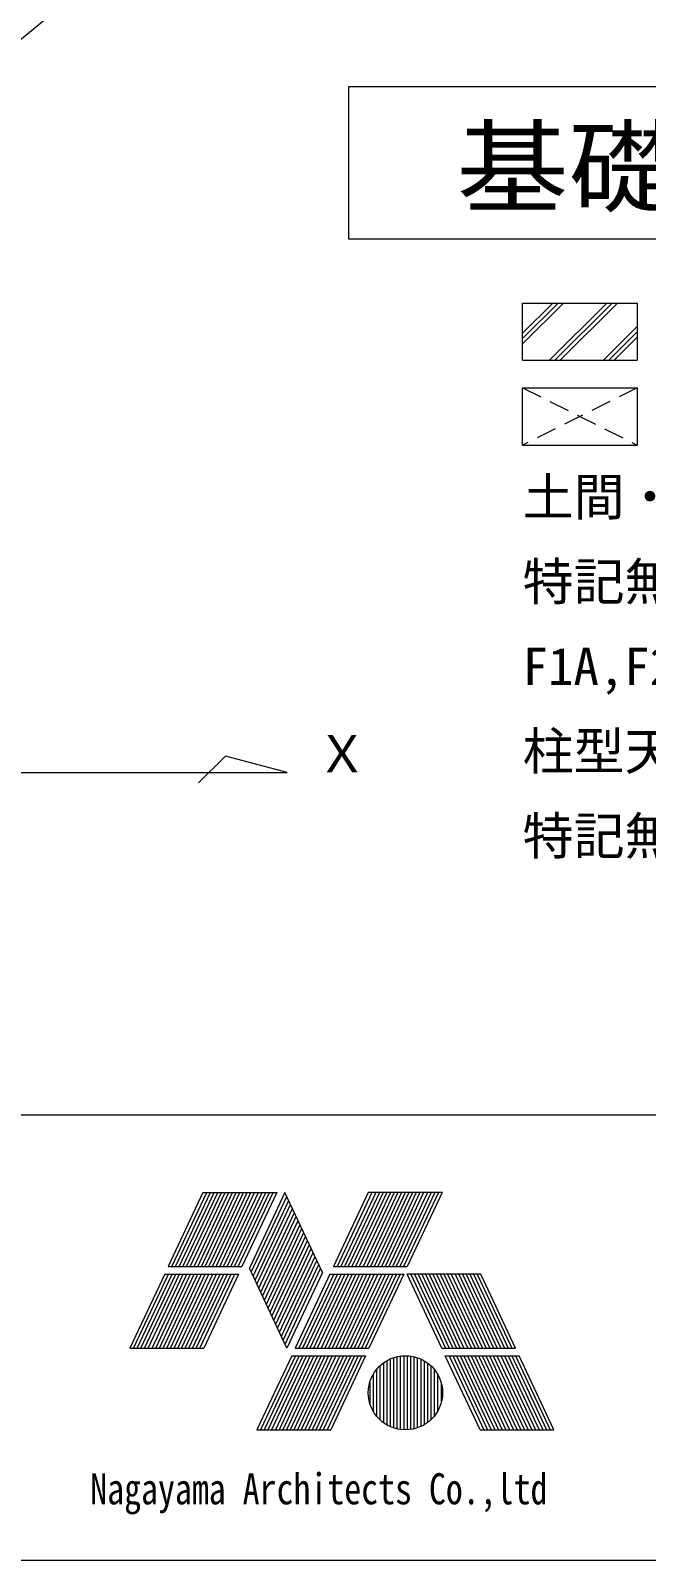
# Model space of a CAD drawing. Units: millimetres at full size, sheet at 1:200, with parts at 1:100. Extents: x -919659 to 1109242, y -84607 to 904409.
# Drawn here: x -76491 to -69236, y -84607 to -66562 of the extents above; entities that cross this region are included whole.
import ezdxf
from ezdxf.enums import TextEntityAlignment as Align

# ---------------------------------------------------------------- set-up
doc = ezdxf.new("R2010")
doc.units = ezdxf.units.MM
doc.header["$LTSCALE"] = 200
doc.linetypes.add('DASHED1', pattern=[1.8, 1.2, -0.6])
doc.linetypes.add('DOUBLE_CHAIN2', pattern=[12.8, 9, -1, 0.6, -0.6, 0.6, -1])
for name, color, linetype, lineweight in [('0-F_通り芯', 7, 'Continuous', 9), ('4-8_', 3, 'DOUBLE_CHAIN2', 13), ('4-F_', 7, 'DASHED1', 9), ('7-8_', 7, 'Continuous', 9)]:
    doc.layers.add(name, color=color, linetype=linetype, lineweight=lineweight)
doc.styles.add('ＭＳ ゴシック', font='')
doc.styles.get('ＭＳ ゴシック').set_extended_font_data('MS Gothic')

msp = doc.modelspace()

# ---------------------------------------------------------------- linework, layer by layer
at = {"layer": '0-F_通り芯'}
for p, q in [((-70693.5, -70450.3), (-70693.5, -69775.3)), ((-70693.5, -69775.3), (-69343.5, -69775.3)), ((-69343.5, -69775.3), (-69343.5, -70450.3)), ((-70693.5, -70450.3), (-69343.5, -70450.3)), ((-70693.5, -71450.3), (-70693.5, -70775.3)), ((-70693.5, -70775.3), (-69343.5, -70775.3)), ((-69343.5, -70775.3), (-69343.5, -71450.3)), ((-70693.5, -71450.3), (-69343.5, -71450.3))]:
    msp.add_line(p, q, dxfattribs=at)
at = {"layer": '0-F_通り芯', "color": 4, "lineweight": 5}
for p, q in [((-70693.5, -70256.5), (-70212.4, -69775.3)), ((-70693.5, -70192.9), (-70276, -69775.3)), ((-70693.5, -70129.2), (-70339.6, -69775.3)), ((-70378.2, -70450.3), (-69703.2, -69775.3)), ((-70314.6, -70450.3), (-69639.6, -69775.3)), ((-70251, -70450.3), (-69576, -69775.3)), ((-69741.8, -70450.3), (-69343.5, -70052)), ((-69678.2, -70450.3), (-69343.5, -70115.7)), ((-69614.6, -70450.3), (-69343.5, -70179.3))]:
    msp.add_line(p, q, dxfattribs=at)
at = {"layer": '0-F_通り芯', "linetype": 'DASHED1'}
for p, q in [((-70693.5, -70775.3), (-69343.5, -71450.3)), ((-69343.5, -70775.3), (-70693.5, -71450.3))]:
    msp.add_line(p, q, dxfattribs=at)
at = {"layer": '4-8_'}
msp.add_line((-60379.2, -53320.1), (-85268.1, -73792.5), dxfattribs=at)
at = {"layer": '4-F_', "linetype": 'Continuous'}
for p, q in [((-74194.7, -75118.2), (-74512.9, -75436.4)), ((-73470.2, -75312.3), (-74194.7, -75118.2)), ((-78720.2, -75312.3), (-73470.2, -75312.3))]:
    msp.add_line(p, q, dxfattribs=at)
msp.add_lwpolyline([(-72742.4, -69022.1), (-72742.4, -67222.1), (-57742.4, -67222.1), (-57742.4, -69022.1)], close=True, dxfattribs=at)
at = {"layer": '7-8_', "color": 5, "lineweight": 5}
for p, q in [((1673.6, -79356.6), (-113726.4, -79356.6)), ((1673.6, -84606.6), (-113726.4, -84606.6))]:
    msp.add_line(p, q, dxfattribs=at)
at = {"layer": '7-8_', "color": 3, "lineweight": 13}
for p, q in [((-74460.3, -80266.6), (-74870.5, -81141.6)), ((-74827, -81141.6), (-74416.8, -80266.6)), ((-74783.5, -81141.6), (-74373.3, -80266.6)), ((-74740, -81141.6), (-74329.8, -80266.6)), ((-74696.5, -81141.6), (-74286.3, -80266.6)), ((-74653, -81141.6), (-74242.9, -80266.6)), ((-74609.5, -81141.6), (-74199.4, -80266.6)), ((-74566, -81141.6), (-74155.9, -80266.6)), ((-74522.6, -81141.6), (-74112.4, -80266.6)), ((-74479.1, -81141.6), (-74068.9, -80266.6)), ((-74460.3, -80266.6), (-73590.6, -80266.6)), ((-74435.6, -81141.6), (-74025.4, -80266.6)), ((-74392.1, -81141.6), (-73981.9, -80266.6)), ((-74348.6, -81141.6), (-73938.5, -80266.6)), ((-74305.1, -81141.6), (-73895, -80266.6)), ((-74261.6, -81141.6), (-73851.5, -80266.6)), ((-74218.1, -81141.6), (-73808, -80266.6)), ((-74174.7, -81141.6), (-73764.5, -80266.6)), ((-74131.2, -81141.6), (-73721, -80266.6)), ((-74087.7, -81141.6), (-73677.5, -80266.6)), ((-74044.2, -81141.6), (-73634, -80266.6)), ((-73590.6, -80266.6), (-74000.7, -81141.6)), ((-72512.5, -80266.6), (-72922.7, -81141.6)), ((-72469, -80266.6), (-72879.2, -81141.6)), ((-72425.5, -80266.6), (-72835.7, -81141.6)), ((-72382, -80266.6), (-72792.2, -81141.6)), ((-72338.6, -80266.6), (-72748.7, -81141.6)), ((-72295.1, -80266.6), (-72705.2, -81141.6)), ((-72251.6, -80266.6), (-72661.7, -81141.6)), ((-72208.1, -80266.6), (-72618.2, -81141.6)), ((-72164.6, -80266.6), (-72574.7, -81141.6)), ((-72121.1, -80266.6), (-72531.3, -81141.6)), ((-71642.8, -80266.6), (-72512.5, -80266.6)), ((-72077.6, -80266.6), (-72487.8, -81141.6)), ((-72034.1, -80266.6), (-72444.3, -81141.6)), ((-71990.7, -80266.6), (-72400.8, -81141.6)), ((-71947.2, -80266.6), (-72357.3, -81141.6)), ((-71903.7, -80266.6), (-72313.8, -81141.6)), ((-71860.2, -80266.6), (-72270.3, -81141.6)), ((-71816.7, -80266.6), (-72226.9, -81141.6)), ((-71773.2, -80266.6), (-72183.4, -81141.6)), ((-71729.7, -80266.6), (-72139.9, -81141.6)), ((-71686.2, -80266.6), (-72096.4, -81141.6)), ((-71642.8, -80266.6), (-72052.9, -81141.6)), ((-73890.7, -81207.5), (-73471.8, -80313.8)), ((-73868.6, -81254.7), (-73449.7, -80361)), ((-73846.5, -81301.9), (-73427.6, -80408.2)), ((-73824.4, -81349.1), (-73405.5, -80455.4)), ((-73802.2, -81396.3), (-73383.3, -80502.5)), ((-73780.1, -81443.4), (-73361.2, -80549.7)), ((-73758, -81490.6), (-73339.1, -80596.9)), ((-73735.9, -81537.8), (-73317, -80644.1)), ((-73713.8, -81585), (-73294.9, -80691.3)), ((-73691.7, -81632.2), (-73272.7, -80738.5)), ((-73669.5, -81679.4), (-73250.6, -80785.7)), ((-73647.4, -81726.6), (-73228.5, -80832.9)), ((-73625.3, -81773.8), (-73206.4, -80880.1)), ((-73603.2, -81821), (-73184.2, -80927.3)), ((-73581.1, -81868.2), (-73162.1, -80974.5)), ((-73558.9, -81915.4), (-73140, -81021.7)), ((-74870.5, -81141.6), (-74000.7, -81141.6)), ((-73470.5, -82104.1), (-73912.8, -81160.3)), ((-73536.8, -81962.5), (-73117.9, -81068.8)), ((-73514.7, -82009.7), (-73095.8, -81116)), ((-73492.6, -82056.9), (-73073.6, -81163.2)), ((-72922.7, -81141.6), (-72052.9, -81141.6)), ((-74911.5, -81229.1), (-75321.6, -82104.1)), ((-75278.1, -82104.1), (-74868, -81229.1)), ((-75234.7, -82104.1), (-74824.5, -81229.1)), ((-75191.2, -82104.1), (-74781, -81229.1)), ((-75147.7, -82104.1), (-74737.5, -81229.1)), ((-75104.2, -82104.1), (-74694, -81229.1)), ((-75060.7, -82104.1), (-74650.6, -81229.1)), ((-75017.2, -82104.1), (-74607.1, -81229.1)), ((-74973.7, -82104.1), (-74563.6, -81229.1)), ((-74930.3, -82104.1), (-74520.1, -81229.1)), ((-74911.5, -81229.1), (-74041.7, -81229.1)), ((-74886.8, -82104.1), (-74476.6, -81229.1)), ((-74843.3, -82104.1), (-74433.1, -81229.1)), ((-74799.8, -82104.1), (-74389.6, -81229.1)), ((-74756.3, -82104.1), (-74346.1, -81229.1)), ((-74712.8, -82104.1), (-74302.6, -81229.1)), ((-74669.3, -82104.1), (-74259.2, -81229.1)), ((-74625.8, -82104.1), (-74215.7, -81229.1)), ((-74582.4, -82104.1), (-74172.2, -81229.1)), ((-74538.9, -82104.1), (-74128.7, -81229.1)), ((-74495.4, -82104.1), (-74085.2, -81229.1)), ((-74041.7, -81229.1), (-74451.9, -82104.1)), ((-73051.5, -81210.4), (-73470.5, -82104.1)), ((-72963.7, -81229.1), (-73373.8, -82104.1)), ((-72920.2, -81229.1), (-73330.3, -82104.1)), ((-72876.7, -81229.1), (-73286.8, -82104.1)), ((-72833.2, -81229.1), (-73243.4, -82104.1)), ((-72789.7, -81229.1), (-73199.9, -82104.1)), ((-72746.2, -81229.1), (-73156.4, -82104.1)), ((-72702.7, -81229.1), (-73112.9, -82104.1)), ((-72659.3, -81229.1), (-73069.4, -82104.1)), ((-72615.8, -81229.1), (-73025.9, -82104.1)), ((-72572.3, -81229.1), (-72982.4, -82104.1)), ((-72963.7, -81229.1), (-72093.9, -81229.1)), ((-72528.8, -81229.1), (-72939, -82104.1)), ((-72485.3, -81229.1), (-72895.5, -82104.1)), ((-72441.8, -81229.1), (-72852, -82104.1)), ((-72398.3, -81229.1), (-72808.5, -82104.1)), ((-72354.8, -81229.1), (-72765, -82104.1)), ((-72311.4, -81229.1), (-72721.5, -82104.1)), ((-72267.9, -81229.1), (-72678, -82104.1)), ((-72224.4, -81229.1), (-72634.5, -82104.1)), ((-72180.9, -81229.1), (-72591.1, -82104.1)), ((-72137.4, -81229.1), (-72547.6, -82104.1)), ((-72093.9, -81229.1), (-72504.1, -82104.1)), ((-71645.9, -82104.1), (-72056, -81229.1)), ((-71186.3, -81229.1), (-72056, -81229.1)), ((-72012.6, -81229.1), (-71602.4, -82104.1)), ((-71969.1, -81229.1), (-71558.9, -82104.1)), ((-71925.6, -81229.1), (-71515.4, -82104.1)), ((-71882.1, -81229.1), (-71471.9, -82104.1)), ((-71838.6, -81229.1), (-71428.4, -82104.1)), ((-71795.1, -81229.1), (-71385, -82104.1)), ((-71751.6, -81229.1), (-71341.5, -82104.1)), ((-71708.1, -81229.1), (-71298, -82104.1)), ((-71664.7, -81229.1), (-71254.5, -82104.1)), ((-71621.2, -81229.1), (-71211, -82104.1)), ((-71577.7, -81229.1), (-71167.5, -82104.1)), ((-71534.2, -81229.1), (-71124.1, -82104.1)), ((-71490.7, -81229.1), (-71080.6, -82104.1)), ((-71447.2, -81229.1), (-71037.1, -82104.1)), ((-71403.8, -81229.1), (-70993.6, -82104.1)), ((-71360.3, -81229.1), (-70950.1, -82104.1)), ((-71316.8, -81229.1), (-70906.6, -82104.1)), ((-71273.3, -81229.1), (-70863.1, -82104.1)), ((-71229.8, -81229.1), (-70819.7, -82104.1)), ((-70776.2, -82104.1), (-71186.3, -81229.1)), ((-75321.6, -82104.1), (-74451.9, -82104.1)), ((-73373.8, -82104.1), (-72504.1, -82104.1)), ((-71645.9, -82104.1), (-70776.2, -82104.1)), ((-73414.8, -82191.6), (-73825, -83066.6)), ((-73371.3, -82191.6), (-73781.5, -83066.6)), ((-73327.9, -82191.6), (-73738, -83066.6)), ((-73284.4, -82191.6), (-73694.5, -83066.6)), ((-73240.9, -82191.6), (-73651, -83066.6)), ((-73197.4, -82191.6), (-73607.6, -83066.6)), ((-73153.9, -82191.6), (-73564.1, -83066.6)), ((-73110.4, -82191.6), (-73520.6, -83066.6)), ((-73066.9, -82191.6), (-73477.1, -83066.6)), ((-73023.5, -82191.6), (-73433.6, -83066.6)), ((-73414.8, -82191.6), (-72545.1, -82191.6)), ((-72980, -82191.6), (-73390.1, -83066.6)), ((-72936.5, -82191.6), (-73346.6, -83066.6)), ((-72893, -82191.6), (-73303.1, -83066.6)), ((-72849.5, -82191.6), (-73259.6, -83066.6)), ((-72806, -82191.6), (-73216.2, -83066.6)), ((-72762.5, -82191.6), (-73172.7, -83066.6)), ((-72719, -82191.6), (-73129.2, -83066.6)), ((-72675.6, -82191.6), (-73085.7, -83066.6)), ((-72632.1, -82191.6), (-73042.2, -83066.6)), ((-72588.6, -82191.6), (-72998.7, -83066.6)), ((-72545.1, -82191.6), (-72955.3, -83066.6)), ((-72334.8, -82277.1), (-72334.8, -82981.1)), ((-72294.8, -82250.9), (-72294.8, -83007.3)), ((-72254.9, -82230.3), (-72254.9, -83027.9)), ((-72214.9, -82214.6), (-72214.9, -83043.6)), ((-72174.9, -82203.2), (-72174.9, -83055)), ((-72134.9, -82195.7), (-72134.9, -83062.5)), ((-72095, -82191.6), (-72095, -83066.6)), ((-72055, -82191.6), (-72055, -83066.6)), ((-72015, -82195.7), (-72015, -83062.5)), ((-71975, -82203.2), (-71975, -83055)), ((-71935.1, -82214.6), (-71935.1, -83043.6)), ((-71895.1, -82230.3), (-71895.1, -83027.9)), ((-71855.1, -82250.9), (-71855.1, -83007.3)), ((-71815.1, -82277.1), (-71815.1, -82981.1)), ((-71604.9, -82191.6), (-70735.1, -82191.6)), ((-71194.7, -83066.6), (-71604.9, -82191.6)), ((-71561.4, -82191.6), (-71151.2, -83066.6)), ((-71517.9, -82191.6), (-71107.7, -83066.6)), ((-71474.4, -82191.6), (-71064.2, -83066.6)), ((-71430.9, -82191.6), (-71020.8, -83066.6)), ((-71387.5, -82191.6), (-70977.3, -83066.6)), ((-71344, -82191.6), (-70933.8, -83066.6)), ((-71300.5, -82191.6), (-70890.3, -83066.6)), ((-71257, -82191.6), (-70846.8, -83066.6)), ((-71213.5, -82191.6), (-70803.3, -83066.6)), ((-71170, -82191.6), (-70759.9, -83066.6)), ((-71126.5, -82191.6), (-70716.4, -83066.6)), ((-71083, -82191.6), (-70672.9, -83066.6)), ((-71039.5, -82191.6), (-70629.4, -83066.6)), ((-70996.1, -82191.6), (-70585.9, -83066.6)), ((-70952.6, -82191.6), (-70542.4, -83066.6)), ((-70909.1, -82191.6), (-70498.9, -83066.6)), ((-70865.6, -82191.6), (-70455.5, -83066.6)), ((-70822.1, -82191.6), (-70412, -83066.6)), ((-70778.6, -82191.6), (-70368.5, -83066.6)), ((-70325, -83066.6), (-70735.1, -82191.6)), ((-72454.7, -82411.9), (-72454.7, -82846.3)), ((-72414.8, -82353.5), (-72414.8, -82904.7)), ((-72374.8, -82310.5), (-72374.8, -82947.7)), ((-71775.2, -82310.5), (-71775.2, -82947.7)), ((-71735.2, -82353.5), (-71735.2, -82904.7)), ((-71695.2, -82411.9), (-71695.2, -82846.3)), ((-72494.7, -82505.7), (-72494.7, -82752.5)), ((-71655.3, -82505.7), (-71655.3, -82752.5)), ((-73825, -83066.6), (-72955.3, -83066.6)), ((-71194.7, -83066.6), (-70325, -83066.6))]:
    msp.add_line(p, q, dxfattribs=at)
msp.add_lwpolyline([(-73051.5, -81210.4), (-73493.9, -80266.6), (-73912.8, -81160.3)], dxfattribs=at)
msp.add_circle((-72075, -82629.1), 437.5, dxfattribs=at)

# ---------------------------------------------------------------- texts
at = {"layer": '0-F_通り芯', "style": 'ＭＳ ゴシック'}
for s, p in [('土間・スラブ天端は、GL+500とする。', (-70693.5, -72412.8)), ('特記無き基礎の配置は、柱芯からの振り分けとする。', (-70693.5, -73412.8)), ('F1A,F2A,F3A,F4A,F4C,F5A,F6A,F7A,F8A,F9A,F10Aの基礎天端はGL-900とする。F1,F2,F3,F4,F4B,F5,F11,F12の基礎天端は、GL-200とする。', (-70693.5, -74412.8)), ('柱型天端は全て、GL-200とする。', (-70693.5, -75412.8)), ('特記無き外壁基礎はFWとする。', (-70693.5, -76412.8))]:
    msp.add_text(s, height=439.9, dxfattribs=at).set_placement(p, align=Align.BOTTOM_LEFT)
at = {"layer": '4-F_', "style": 'ＭＳ ゴシック', "width": 1.1}
msp.add_text('基礎伏図', height=879.8, dxfattribs=at).set_placement((-71472.4, -68875), align=Align.BOTTOM_LEFT)
at = {"layer": '4-F_', "style": 'ＭＳ ゴシック'}
msp.add_text('Ｘ', height=439.9, dxfattribs=at).set_placement((-73121.2, -75443.3), align=Align.BOTTOM_LEFT)
at = {"layer": '7-8_', "style": 'ＭＳ ゴシック', "width": 0.8}
msp.add_text('Nagayama Architects Co.,ltd', height=366.6, dxfattribs=at).set_placement((-75788.3, -84054.9), align=Align.BOTTOM_LEFT)

doc.saveas('drawing.dxf')
